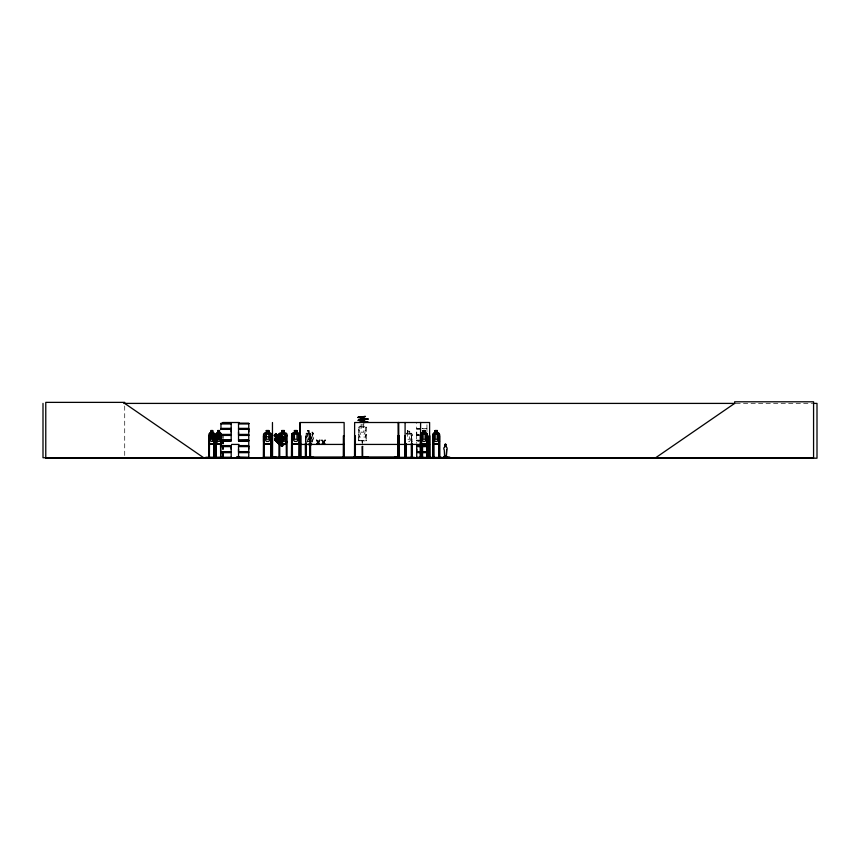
<?xml version="1.0" encoding="UTF-8"?>
<svg xmlns="http://www.w3.org/2000/svg" width="860" height="860" viewBox="0 0 860 860"><rect width="100%" height="100%" fill="white"/><g stroke="black" fill="none" stroke-linecap="round" stroke-linejoin="round"><path stroke-width="0.64" stroke-dasharray="4.3 3.22" d="M416.724 431.892C417.562 439.46 413.983 425.367 419.476 429.022M426.936 431.892L426.936 428.42L422.11 428.366M419.519 428.366L416.713 428.452L416.713 423.507M306.827 442.631L309.363 433.623L310.127 433.225L313.491 436.418M416.713 428.452L419.476 428.71M309.998 444.007L310.557 441.406M310.234 443.201L310.611 434.171L310.094 433.225L308.944 433.225M419.476 434.762L416.638 434.762L419.519 434.408M411.467 443.137L411.972 434.214L411.241 433.225M411.263 444.007L412.048 441.416M312.61 435.493L313.438 433.15L311.933 431.806L308.579 438.729L308.632 441.266L309.976 442.524L311.363 441.331L312.911 436.977L312.47 435.525L313.298 433.182L311.954 431.924M311.858 442.631L313.545 436.364L313.76 437.665L311.46 443.932M309.793 439.245L308.966 441.406L307.418 441.406L306.59 439.245L307.418 430.613M416.648 434.73L416.724 443.319M418.207 441.04L419.099 441.04M366.435 434.343L365.091 437.041L359.695 437.041L358.351 434.343M306.224 433.225L305.601 442.266M358.362 440.879L358.351 427.151L359.254 426.248L365.543 426.248L366.435 427.151L366.403 440.879L358.276 440.879M406.425 434.214L407.565 433.311L407.608 430.613L409.736 430.613M419.519 440.492L416.616 440.578L419.508 440.718M309.406 433.698L310.191 433.225M735.956 403.404L811.689 403.404M361.501 424.904L363.296 424.904M358.362 427.183L359.104 427.183L359.018 440.879M366.403 427.183L365.661 427.183L365.661 440.879L365.575 440.083L366.489 440.083M422.11 428.71L427.012 428.688M416.724 429.344L419.519 429.377M307.342 430.613L308.966 430.613M306.16 433.225L307.364 433.225M405.974 433.225L407.533 433.225L407.489 430.527L409.812 430.527L409.736 433.311L410.833 434.214L410.833 439.245L409.693 441.406L407.565 441.406M409.769 433.225L411.295 433.225L412.09 434.171L412.015 442.266M306.181 433.311L310.073 433.311M406.339 433.311L411.263 433.311M310.611 434.171L310.019 433.225M416.638 435.074L419.476 435.074M416.713 435.429L419.519 435.429M309.869 435.827L310.557 435.827M412.166 435.827L411.392 435.827L411.392 442.266M358.276 440.083L359.19 440.083L359.19 440.879M416.724 440.148L419.519 440.148M359.19 440.309L365.575 440.309M419.508 440.288L416.681 440.503M416.724 441.04L419.519 441.04M305.698 441.416L306.138 444.093M426.936 428.366L426.947 424.722M411.542 435.827L411.542 442.266M366.317 440.083L366.317 440.879M363.748 423.561L363.748 426.248L365.091 427.151L365.091 432.182L364.188 434.343L360.598 434.343L359.695 432.182L359.695 427.151L361.05 426.248L361.05 424.453M362.598 443.115L362.598 440.879L362.522 443.05M362.243 440.879L362.243 443.05M362.167 440.879L362.167 443.115M310.557 434.214L310.557 442.266M310.331 435.827L310.331 442.266M310.094 435.827L310.094 442.266M309.869 442.266L309.793 434.214L308.966 433.311L308.944 430.527M309.019 433.225L309.019 430.527L307.289 430.527L307.342 433.311M306.052 442.266L306.052 435.827L305.375 435.827L305.375 442.266M305.827 435.827L305.827 442.266M223.224 435.827L223.224 438.46M223.224 439.783L223.224 443.738M223.224 445.061L223.224 450.339M223.224 451.661L223.224 455.617M223.03 439.783L223.03 443.738M223.03 445.061L223.03 450.339M223.03 451.661L223.03 455.617M222.944 439.783L222.944 443.738M222.944 445.061L222.944 450.339M222.944 451.661L222.944 455.617M222.751 435.827L222.751 438.46M222.751 439.783L222.751 443.738M222.751 445.061L222.751 450.339M222.751 451.661L222.751 455.617M124.721 406.049L124.721 456.413M310.847 435.052L310.836 437.783C312.653 434.752 313.739 437.654 310.954 438.621L310.836 442.266L310.492 438.847L308.955 440.331L308.439 439.954L310.363 438.052L310.417 434.536L309.299 439.406L310.643 440.664L312.191 436.3L310.847 435.042M312.051 432.537L312.642 434.128L312.051 432.537M363.748 427.151L361.05 427.151L361.05 432.182L363.748 432.182L363.748 427.151M308.686 431.064L307.697 431.064L307.697 431.967L308.686 431.967L308.686 431.064M409.306 431.064L407.941 431.064L407.941 431.967L409.306 431.967L409.306 431.064M308.966 434.214L307.418 434.214L307.418 439.245L308.966 439.245L308.966 434.214M409.693 434.214L407.565 434.214L407.565 439.245L409.693 439.245L409.693 434.214"/><path stroke-width="1.29" d="M231.179 449.135L231.179 446.609M231.179 431.892L231.179 429.377M238.532 451.65L238.532 446.609L248.766 446.609L248.755 451.65L238.532 451.65L238.542 449.135M238.532 434.408L238.532 429.377L248.766 429.377L248.755 434.408L238.532 434.408L238.542 431.892M248.755 449.135L248.755 446.609M248.755 431.892L248.755 429.377M420.776 451.65L416.713 451.65L416.724 449.135M276.716 457.327L264.31 457.165M394.331 457.327L414.412 457.327M446.297 456.907L446.652 449.866A1.827 1.677 -90 0 0 446.297 446.996L446.19 444.566M446.695 449.866L446.34 456.907L444.62 456.907L444.276 449.866A1.827 1.677 -90 0 1 444.62 446.996L445.286 444.136M282.918 440.352L283.596 439.868L280.07 438.869C280.048 433.676 277.2 435.375 279.221 438.837C275.555 436.719 274.652 439.89 279.274 439.643C279.016 444.523 282.392 443.481 280.102 439.654L282.929 440.471M445.093 455.95L445.029 456.144M359.2 420.744L367.833 421.991M213.839 444.082L214.462 434.149L213.828 433.204M221.203 441.406L220.601 444.007L216.494 444.007M220.644 444.093L221.321 434.171L220.73 433.225L219.472 433.225M221.321 441.416L220.751 444.093L216.44 444.093L215.957 441.416M445.211 455.918L445.308 455.864M205.755 457.649L225.546 457.735M439.535 441.416L438.729 444.093L433.623 444.093L432.945 441.416L433.676 444.093M219.848 433.225L216.537 444.093M435.31 457.681L416.724 457.38M299.656 441.406L298.764 444.007L292.561 444.007M263.364 457.627L263.482 435.827L264.224 435.827L264.31 457.735M291.465 457.671L291.615 435.827L292.357 435.827L292.443 457.735M300.011 422.507L300.011 457.735L300.194 456.94M354.524 457.327L354.642 422.507L429.602 422.507L429.602 457.735M355.975 457.466L356.577 457.466M356.696 456.746L367.747 456.907M356.696 456.907L367.671 456.821M222.6 457.552L222.751 456.94M215.978 457.735L215.957 434.182L216.526 433.225L217.752 433.225M215.957 434.182L216.559 433.311M209.13 457.724L209.141 434.171L209.636 433.204L210.926 433.204M209.12 434.171L209.711 433.204M317.103 444.426L318.178 442.685L319.232 444.426M322.435 444.426L323.51 442.685L324.564 444.426M358.233 420.303L368.327 419.056L364.038 418.358M316.48 444.426L317.856 442.244L316.523 440.083L318.211 441.782L319.898 440.083L318.533 442.223L319.898 444.426M321.812 444.426L323.188 442.244L321.855 440.083L323.553 441.782L325.231 440.083L323.865 442.223L325.231 444.426M311.481 443.878L310.137 445.792L311.524 443.932M420.841 457.735L420.83 434.182L421.583 433.225L423.066 433.225M420.884 434.182L421.615 433.311M433.73 433.311L433.021 434.225L432.892 457.735L432.999 434.182L433.698 433.225L435.181 433.225M291.744 434.225L292.561 433.311L298.764 433.311M444.609 457.305L444.609 456.542L443.814 456.542L443.685 457.724M444.308 457.595L452.381 457.713M449.533 457.724L450.317 457.735L449.662 457.305M452.027 457.735L446.953 457.305M423.077 433.311L421.991 434.214L421.991 439.245L423.077 441.406L425.119 441.406L426.205 439.245L426.205 434.214L425.119 433.311L425.238 430.527L423.012 430.527L423.077 433.311L423.131 430.613L425.173 430.613M364.661 419.487L358.029 420.293L362.748 420.873M362.619 420.981L364.866 421.314M655.686 457.735L734.633 403.404L734.633 401.803L813.571 401.803L813.571 457.735L43 457.735L43 403.404M361.823 416.756L365.468 416.423L357.717 417.433L360.404 417.928M358.244 417.498L358.856 417.164M366.564 421.701L367.263 422.013L364.833 421.335M446.2 457.724L446.34 456.542M278.726 457.681L278.855 456.94M299.721 457.692L299.742 456.94M300.054 457.681L300.28 422.507L344.118 422.507L344.344 457.681M366.048 422.41L367.252 422.034M367.865 421.97L363.543 422.712M445.243 444.136L445.921 444.222M361.834 416.767L358.405 417.079M123.711 403.404L735.042 403.404M812.969 403.404L817 403.404L817 458.197L45.773 458.197L45.773 402.373L124.721 402.373L124.721 403.404L203.659 457.735M222.751 422.507L239.069 422.507M220.945 423.303L231.2 423.303M238.521 423.303L248.776 423.303M220.966 423.808L231.179 423.808M238.542 423.808L248.755 423.808M231.189 428.366L220.955 428.366L220.955 423.507L231.2 423.496L231.179 428.366M220.88 428.71L231.265 428.71M238.456 428.71L248.841 428.71M220.88 429.022L231.265 429.022M238.456 429.022L248.841 429.022M220.955 429.377L231.189 429.377L231.179 434.408M219.536 430.527L217.677 430.527L217.741 433.311M437.353 430.527L435.128 430.527L435.128 433.225M217.741 430.613L219.472 430.613L219.407 433.311L220.375 434.214L220.375 439.245L219.472 441.406L217.806 441.406L216.913 439.245L217.806 430.613M266.32 430.613L268.836 430.613L268.836 433.311L270.18 434.214L270.18 439.245L268.836 441.406L266.32 441.406L264.966 439.245L264.966 434.214L266.32 433.311L266.224 430.527L268.922 430.527L268.922 433.225L270.674 433.225L271.62 434.171L271.62 441.416L270.696 444.093L264.364 444.093L263.536 441.416L263.536 434.182L264.385 433.225L266.224 433.225M284.294 430.613L281.779 430.613L281.779 433.311L280.425 434.214L280.425 439.245L281.779 441.406L284.294 441.406L285.638 439.245L285.638 434.214L284.294 433.311L284.38 430.527L281.682 430.527L281.682 433.225L279.844 433.225L274.544 438.621L274.62 439.911L279.737 445.029L282.22 446.34L286.702 441.857L285.456 439.31L280.328 434.182L278.984 434.182L278.941 457.735M294.442 430.613L296.958 430.613L296.958 433.311L298.312 434.214L298.312 439.245L296.958 441.406L294.442 441.406L293.099 439.245L293.099 434.214L294.442 433.311L294.356 430.527L297.055 430.527L297.055 433.225L298.796 433.225L299.753 434.171L299.753 441.416L298.829 444.093L292.497 444.093L291.658 441.416L291.658 434.182L292.518 433.225L294.356 433.225M435.192 430.613L437.278 430.613L437.235 433.311L438.32 434.214L438.32 439.245L437.235 441.406L435.192 441.406L434.106 439.245L434.106 434.214L435.192 433.311L435.181 430.527M212.656 433.204L213.893 433.204M284.38 433.225L286.122 433.225L287.079 434.171L287.057 457.735M425.184 433.225L426.646 433.225L427.42 434.171L426.571 433.311M437.299 433.225L438.761 433.225L439.535 434.171L439.524 457.735M209.657 433.289L213.871 433.289M216.494 433.311L220.665 433.311M264.428 433.311L270.631 433.311M286.09 433.311L279.887 433.311L279.081 434.225L279.081 441.406M421.561 433.311L426.625 433.311M433.676 433.311L438.729 433.311M214.462 434.149L213.796 433.289M221.256 434.171L220.622 433.225M279.027 434.279L280.296 434.279L285.38 439.363L286.584 441.836M220.955 434.408L231.189 434.408M220.88 434.762L231.265 434.762M238.456 434.762L248.841 434.762M220.88 435.074L231.265 435.074M238.456 435.074L248.841 435.074M220.955 435.429L231.189 435.429M213.678 435.805L214.387 435.805L214.355 457.724M220.493 435.827L221.203 435.827M271.534 435.827L270.782 435.827L270.696 457.735M272.459 435.827L272.416 457.735M278.941 435.827L279.683 435.827L279.769 457.735M286.993 435.827L286.251 435.827L286.337 457.735M299.656 435.827L298.914 435.827L298.829 457.735M300.011 435.827L301.021 435.827L301.108 457.735M344.118 435.827L343.377 435.827L343.29 457.735M354.642 435.827L355.384 435.827L355.384 457.735L355.47 456.94M405.092 435.827L405.554 457.735L405.587 456.94M432.956 435.827L433.73 435.827L433.795 457.735M263.536 436.729L271.62 436.729M231.179 440.148L220.966 440.148L231.2 440.277L231.179 435.429M238.521 440.288L248.776 440.288M220.945 440.492L231.2 440.546M238.521 440.546L248.776 440.492M220.945 440.718L231.2 440.728M238.521 440.718L248.776 440.718L248.755 445.598L238.532 445.598M220.966 441.04L231.179 441.04M238.542 441.04L248.755 441.04M420.83 441.416L421.561 444.093L426.667 444.093L427.366 441.416M209.657 443.986L213.871 443.986M264.428 444.007L270.631 444.007M279.887 444.007L286.09 444.007L286.993 441.406L286.154 444.093L279.822 444.093L278.984 441.416M421.561 444.007L426.625 444.007M433.676 444.007L438.729 444.007M231.533 444.426L239.069 444.426M300.28 444.426L344.118 444.426M354.642 444.426L429.602 444.426M444.62 445.018L444.663 446.996M220.955 445.598L231.189 445.598M416.713 445.598L420.776 445.598M422.11 445.598L426.399 445.598M220.88 445.953L231.265 445.953M238.456 445.953L248.841 445.953M416.638 445.953L420.755 445.953M422.11 445.953L426.463 445.953M220.88 446.265L231.265 446.265M238.456 446.265L248.841 446.265M416.638 446.265L420.755 446.265M422.11 446.265L426.463 446.265M362.662 446.48L362.103 446.48L362.157 456.746M220.955 446.609L231.189 446.609L231.179 451.65M420.776 446.609L416.713 446.609L416.713 451.65M422.11 446.609L426.399 446.609M220.955 451.65L231.189 451.65M422.11 451.65L426.399 451.65M220.88 451.994L231.265 451.994M238.456 451.994L248.841 451.994M416.638 451.994L420.755 451.994M422.11 451.994L426.463 451.994M220.88 452.306L231.265 452.306M238.456 452.306L248.841 452.306M416.638 452.306L420.755 452.306M422.11 452.306L426.463 452.306M220.955 452.661L231.189 452.661L231.189 457.52L205.766 457.606M420.776 452.661L416.713 452.661L416.713 457.52L435.353 457.627M422.11 452.661L426.399 452.661M208.776 456.918L209.603 456.918L209.593 457.724M215.591 456.94L216.419 456.94M263.397 456.94L264.31 456.94M270.696 456.94L271.62 456.94L271.588 457.735M399.395 456.94L273.416 457.058L273.416 457.735M405.038 456.94L406.07 456.94M411.316 456.94L412.252 456.94L412.241 457.735M420.282 456.94L422.593 456.94L422.593 457.735M429.871 456.94L429.011 456.94L429.011 457.735L429.075 435.827L429.796 435.827L429.925 457.735M432.881 456.94L433.805 456.94M438.783 456.94L439.707 456.94M238.532 457.52L238.542 452.661L248.766 452.661L248.766 457.52L236.457 457.284L241.929 457.735M279.769 457.165L286.165 457.165M292.443 457.165L313.771 457.327M442.083 457.327L417.971 457.724M447.909 457.154L449.113 457.154M205.766 457.305L231.179 457.38M236.478 457.327L248.755 457.38M367.865 457.466L368.542 457.703L355.9 457.735M364.221 418.336L360.136 417.874L364.21 418.347M364.371 419.411L367.714 419.013L367.059 418.648M282.198 446.222L279.79 444.953L274.705 439.879M427.13 457.681L427.226 456.94M310.202 445.684L308.546 444.136L310.213 445.792M277.758 435.418L275.845 433.515L273.942 435.418L275.974 437.331L275.651 438.912L279.221 442.47L281.693 443.05L283.477 441.266L282.897 438.793L279.339 435.224L277.758 435.547L275.845 433.644M438.707 433.225L439.46 434.214L439.406 441.406M210.657 433.204L214.075 443.405L213.925 444.082L209.614 444.082L209.055 441.395L209.7 444.082M446.953 457.498L446.931 456.542L446.146 456.542L446.146 457.305M446.738 456.542L446.738 457.305L444.018 457.305L444.018 456.542M445.458 457.305L445.512 455.703L444.695 455.703L444.749 457.305M444.416 456.542L444.416 457.498M439.696 457.735L439.632 435.827L438.858 435.827L438.793 457.735M439.363 456.94L439.342 457.735M439.148 456.94L439.127 457.735M439.03 435.827L438.965 457.735M437.299 430.527L437.278 433.311M433.558 435.827L433.633 457.735M433.44 456.94L433.462 457.735M433.225 456.94L433.246 457.735M429.398 456.94L429.473 457.735M429.28 435.827L429.215 457.735M427.366 434.171L427.345 457.735M426.915 435.827L427.001 457.735M426.796 457.735L426.743 435.827L427.517 435.827L427.581 457.735L427.635 456.94L426.667 456.94L426.678 457.735M422.539 443.556L422.539 457.735M422.335 443.556L422.389 457.735M422.152 456.94L422.206 457.735M422.023 443.556L421.97 457.735M421.819 443.556L421.765 457.735M421.518 457.735L421.615 435.827L420.336 435.827L420.303 457.735M421.443 435.827L421.443 457.735M421.325 456.94L421.325 457.735M421.013 435.827L421.013 457.735M420.798 435.827L420.776 457.735M420.594 422.507L420.508 457.735M412.166 443.556L412.015 457.735M411.897 456.94L411.918 457.735M411.66 456.94L411.66 457.735M411.542 443.556L411.542 457.735M411.392 443.556L411.467 457.735M405.995 443.556L406.06 457.735M405.834 443.556L405.909 457.735M405.35 435.827L405.382 457.735M405.092 422.507L405.092 457.735M399.384 457.735L399.33 435.827L397.739 435.827L397.739 457.735M399.126 435.827L399.18 457.735M399.029 456.94L398.997 457.735L398.803 435.827M398.599 422.507L398.599 457.735L398.481 422.507M398.298 422.507L398.287 457.735M398.212 456.94L398.212 457.735M397.653 456.94L397.653 457.735M367.629 456.671L367.629 457.735M362.608 446.48L362.662 456.746M356.814 456.671L356.814 457.735M354.728 456.94L354.728 457.735M353.89 457.058L353.89 457.735M344.032 456.94L344.032 457.735M343.462 456.94L343.57 457.735M310.557 443.556L310.567 457.735M310.331 443.556L310.331 457.735L310.094 443.556M310.041 456.94L310.041 457.735M309.869 443.556L309.815 457.735M306.052 443.556L306.106 457.735M305.827 443.556L305.88 457.735M305.601 443.556L305.708 457.735M305.547 456.94L305.547 457.735M305.375 443.556L305.397 457.735M300.817 457.058L300.817 457.735M299.656 434.214L299.57 457.735M299 456.94L299 457.735M292.271 456.94L292.271 457.735M291.701 456.94L291.701 457.735M286.907 456.94L286.907 457.735M286.165 456.94L286.165 457.735M279.597 456.94L279.597 457.735M275.017 457.058L275.017 457.735M272.459 422.507L272.459 457.735M271.534 434.214L271.448 457.735M270.878 456.94L270.878 457.735M264.138 456.94L264.138 457.735M263.568 456.94L263.568 457.735M239.252 456.94L239.284 457.735M239.005 456.94L239.069 457.735M238.94 457.735L238.79 456.94L238.757 457.735M223.213 456.94L223.256 457.735M223.03 456.94L223.062 457.735M222.912 456.94L222.966 457.735M221.256 457.735L221.256 456.94L220.439 456.94L220.439 457.735M221.203 434.214L221.203 443.556M221.041 456.94L221.203 457.735M220.891 456.94L220.859 457.735M220.708 435.827L220.708 457.735L220.493 443.556M219.472 430.527L219.472 433.311M216.408 456.94L216.408 457.735M216.193 457.735L216.354 435.827L215.645 435.827L215.645 457.735M216.021 434.225L216.021 457.735M215.677 456.94L215.806 457.735M214.441 457.724L214.441 456.918L213.624 456.918L213.839 457.724M214.172 435.805L214.043 457.724M213.893 435.805L213.979 457.724M213.678 443.534L213.624 457.724M212.603 430.591L212.603 433.289M209.378 457.724L209.539 435.805L208.829 435.805L208.776 457.724L208.991 456.918M209.324 435.805L209.238 457.724M213.57 439.223L212.667 441.384L210.99 441.384L210.087 439.223L210.861 430.505L212.732 430.505L213.57 439.223M275.845 434.279L274.705 435.418L275.34 436.052L276.479 434.913L275.845 434.279M278.393 436.181L276.608 437.966L280.166 441.524L281.951 439.739L278.393 436.181M248.776 423.507L238.521 423.486L238.542 428.366L248.766 428.366L248.766 423.507M212.366 431.043L211.28 431.043L211.28 431.946L212.366 431.946L212.366 431.043M219.182 431.064L218.107 431.064L218.107 431.967L219.182 431.967L219.182 431.064M268.385 431.064L266.772 431.064L266.772 431.967L268.385 431.967L268.385 431.064M283.843 431.064L282.22 431.064L282.22 431.967L283.843 431.967L283.843 431.064M296.517 431.064L294.894 431.064L294.894 431.967L296.517 431.967L296.517 431.064M424.754 431.064L423.442 431.064L423.442 431.967L424.754 431.967L424.754 431.064M436.869 431.064L435.558 431.064L435.558 431.967L436.869 431.967L436.869 431.064M212.667 434.192L210.99 434.192L210.99 439.223L212.667 439.223L212.667 434.192M219.472 434.214L217.806 434.214L217.806 439.245L219.472 439.245L219.472 434.214M268.836 434.214L266.32 434.214L266.32 439.245L268.836 439.245L268.836 434.214M284.294 434.214L281.779 434.214L281.779 439.245L284.294 439.245L284.294 434.214M296.958 434.214L294.442 434.214L294.442 439.245L296.958 439.245L296.958 434.214M425.119 434.214L423.077 434.214L423.077 439.245L425.119 439.245L425.119 434.214M437.235 434.214L435.192 434.214L435.192 439.245L437.235 439.245L437.235 434.214M248.766 435.429L238.532 435.429L238.532 440.277L248.755 440.148L248.766 435.429"/></g></svg>
